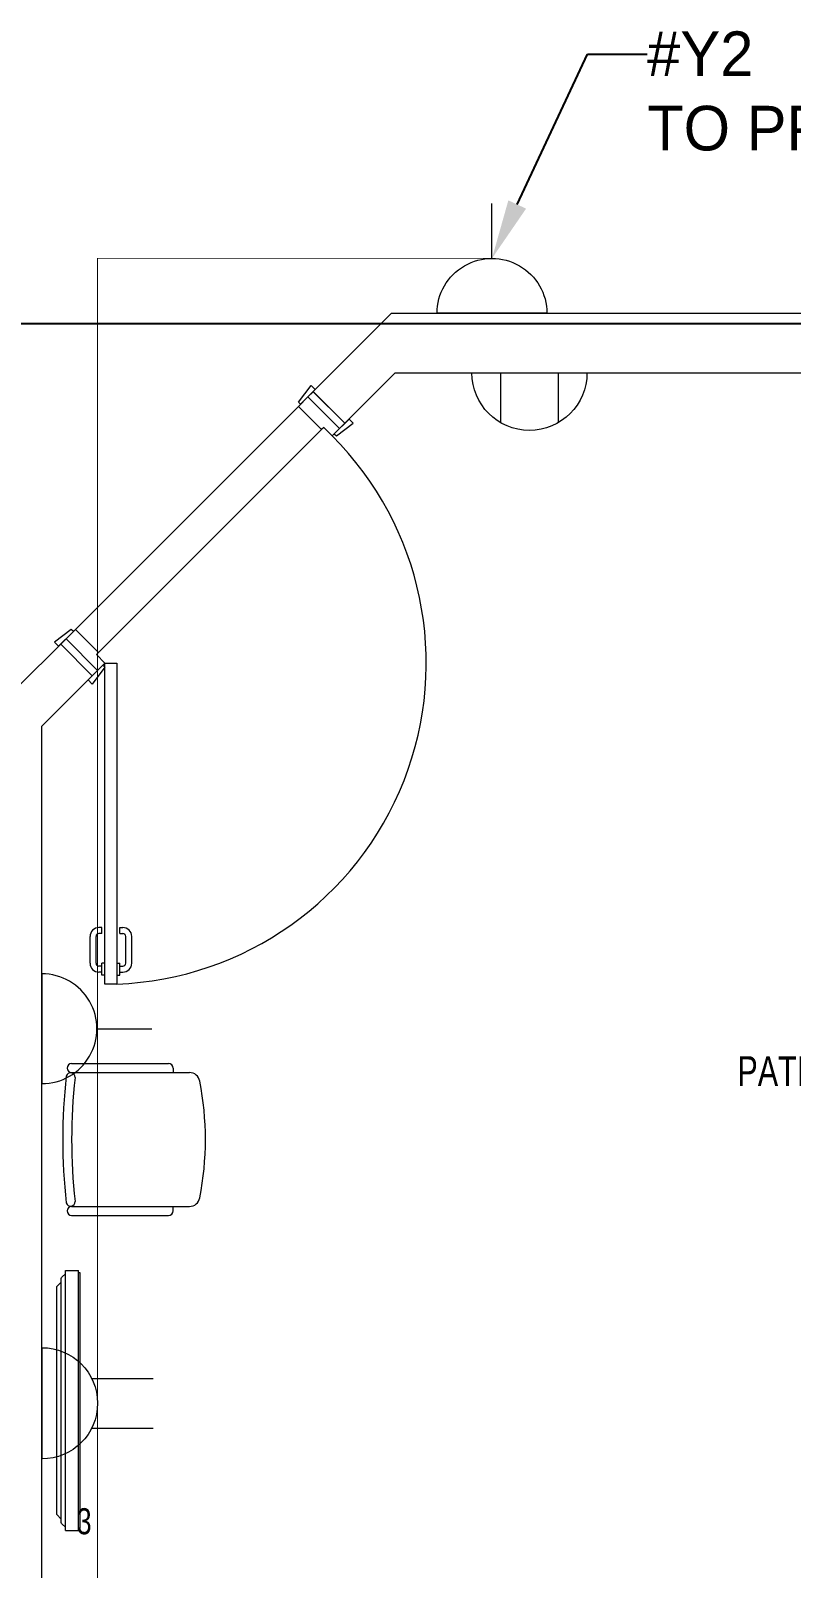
# Model space of a CAD drawing. Header units: metres. Extents: x 75097 to 220695, y -1557923 to -1361206.
# Drawn here: x 153414 to 155969, y -1437820 to -1432653 of the extents above; entities that cross this region are included whole.
import ezdxf
from ezdxf import colors
from ezdxf.entities.mleader import LeaderData, LeaderLine
from ezdxf.math import Vec2, Vec3

# ---------------------------------------------------------------- set-up
doc = ezdxf.new("R2010")
doc.units = ezdxf.units.M
doc.layers.get('0').update_dxf_attribs({"lineweight": 0})
for name, color, linetype, lineweight in [('A-100 - Copy$0$72_EGR_BASE_TEXT', 8, 'Continuous', 0), ('A-100 - Copy$0$car', 8, 'Continuous', 0), ('A-100 - Copy$0$Medical Equipment and Furniture', 8, 'Continuous', 0), ('A-100 - Copy$0$Walls', 8, 'Continuous', 0), ('A-100 - Copy$0$Wooden Joinery', 8, 'Continuous', 0)]:
    doc.layers.add(name, color=color, linetype=linetype, lineweight=lineweight)
doc.layers.add('A-100 - Copy$0$axes', color=8, linetype='Continuous')
doc.layers.add('PD-VENT', color=8, linetype='Continuous')
doc.layers.add('E-POWR', color=7, linetype='Continuous', lineweight=9, true_color=0x4e7e3e)
doc.layers.add('E-PW', color=7, linetype='Continuous', lineweight=9, true_color=0x4e7e3e)
doc.styles.add('A-100 - Copy$0$X3G_ENTITY_257CFD', font='swisscl.ttf', dxfattribs={"height": 200})
doc.styles.add('A-100 - Copy$0$X3G_ENTITY_2587EA', font='swisscl.ttf', dxfattribs={"height": 200})
doc.styles.get("Standard").update_dxf_attribs({"font": 'GOTHIC.TTF'})

# ---------------------------------------------------------------- blocks, each defined once
blk = doc.blocks.new('GI-041_dwg_E-SKT2-3902840-GI-041')
at = {"layer": 'E-POWR'}
blk.add_line((0.1982, 0), (-0.1982, 0), dxfattribs=at)
at = {"layer": 'E-PW'}
for p, q in [((-0.0879, 0.1765), (-0.0879, 0.3944)), ((0.0878, 0.1766), (0.0878, 0.3944)), ((-0.1466, 0), (0.1466, 0))]:
    blk.add_line(p, q, dxfattribs=at)
blk.add_arc((0, 0), 0.1972, 0.0142, 180.0142, dxfattribs=at)
blk = doc.blocks.new('NORMAL SOCKET')
at = {"layer": 'E-POWR'}
for p, q in [((0, 307.7), (0, 615.4)), ((-307.7, 0), (307.7, 0))]:
    blk.add_line(p, q, dxfattribs=at)
blk.add_ellipse((0, 0), major_axis=(32.8, 305.9), ratio=1, start_param=4.81904, end_param=7.960633, dxfattribs=at)
blk = doc.blocks.new('WALL OUTLET')
at = {"layer": 'E-POWR', "extrusion": (9.94399e-05, 4.90741e-07, 1)}
blk.add_line((-193.4, 0, 0), (193.4, 0, 0), dxfattribs=at)
blk.add_line((-193.4, 0, 0), (193.4, 0, 0), dxfattribs=at)
at = {"layer": 'E-POWR', "extrusion": (9.94399e-05, 4.90741e-07, 1), "elevation": 0}
for points in [[(-96.7, 0), (-96.7, 167.5)], [(96.7, 0), (96.7, 167.5)]]:
    blk.add_lwpolyline(points, dxfattribs=at)
at = {"layer": 'E-POWR', "extrusion": (9.94399e-05, 4.90741e-07, 1)}
blk.add_arc((0, 0, 0), 193.4, 359.9963, 179.9963, dxfattribs=at)
blk = doc.blocks.new('A-100 - Copy$0$DM15862C-P')
for p, q in [((-0.3835, 0), (-0.3983, -0.0149)), ((0.3835, 0), (-0.3835, 0)), ((0.3835, 0), (0.3983, -0.0149)), ((-0.4367, -0.0287), (-0.4367, -0.0734)), ((0.4365, -0.0287), (-0.4367, -0.0287)), ((-0.4157, -0.0175), (-0.4256, -0.0287)), ((0.41, -0.0149), (-0.4099, -0.0149)), ((0.4157, -0.0175), (0.4254, -0.0287)), ((0.4365, -0.0287), (0.4365, -0.0734)), ((0.4365, -0.0734), (-0.4367, -0.0734)), ((-0.4291, -0.078), (-0.4291, -0.0734)), ((0.429, -0.078), (-0.4291, -0.078)), ((0.429, -0.078), (0.429, -0.0734))]:
    blk.add_line(p, q)
for points in [[(-0.4099, -0.0149), (-0.4121, -0.0149), (-0.4141, -0.0158), (-0.4157, -0.0175)], [(0.4157, -0.0175), (0.4141, -0.0158), (0.4121, -0.0149), (0.41, -0.0149)]]:
    blk.add_open_spline(points, degree=3)
blk = doc.blocks.new('A-100 - Copy$0$GF21016-P')
at = {"extrusion": (-1.24384e-09, -1.20261e-09, -1)}
for p, q in [((0.0128, 0.0179), (0.0128, 0.4136)), ((0.4628, 0.0179), (0.4628, 0.4136)), ((-0.0172, 0.0179), (-0.0172, 0.3435)), ((-0.0022, 0.3585), (0.0128, 0.3585)), ((0.4778, 0.3585), (0.4628, 0.3585)), ((0.4928, 0.0179), (0.4928, 0.3435)), ((0.4778, 0.0029), (0.4778, 0.0029))]:
    blk.add_line(p, q, dxfattribs=at)
for centre, radius, start, end in [((-0.2378, -0.5362), 1.0036, 78.7568, 101.2432), ((-0.0478, 0.4136), 0.035, 0, 80.6557), ((-0.4278, 0.4136), 0.035, 99.3443, 180), ((0.0022, 0.3435), 0.015, 0, 90), ((-0.4778, 0.3435), 0.015, 90, 180), ((0.0022, 0.0179), 0.015, 270, 0), ((0.0022, 0.0179), 0.015, 180, 270), ((-0.0284, 0.0145), 0.015, 284.3864, 95.5209), ((-0.2378, 1.8734), 1.8855, 263.5119, 276.4881), ((-0.2378, 1.8928), 1.8749, 263.6341, 276.3659), ((-0.4471, 0.0145), 0.015, 84.4791, 255.6136), ((-0.4778, 0.0179), 0.015, 270, 0), ((-0.4778, 0.0179), 0.015, 180, 270)]:
    blk.add_arc(centre, radius, start, end, dxfattribs=at)
blk = doc.blocks.new('A-100 - Copy$0$A$C683B37BC')
at = {"layer": 'A-100 - Copy$0$car'}
for p, q in [((-770.4, -827), (-21.2, -77.8)), ((56.6, -155.6, -2.4), (-692.7, -904.8, -4.7))]:
    blk.add_line(p, q, dxfattribs=at)
at = {"layer": 'A-100 - Copy$0$Wooden Joinery'}
for p, q in [((-92.4, 996.4, -2.4), (-102.4, 996.4, -2.4)), ((-92.4, 1006.4, -2.4), (-92.4, 966.4, -2.4)), ((-82.4, 1006.4, -2.4), (-92.4, 1006.4, -2.4)), ((-42.4, 1006.4, -2.4), (-32.4, 1006.4, -2.4)), ((-32.4, 1006.4, -2.4), (-32.4, 966.4, -2.4)), ((-32.4, 996.4, -2.4), (-22.4, 996.4, -2.4)), ((-132.4, 966.4, -2.4), (-132.4, 876.4, -2.4)), ((-112.4, 966.4, -2.4), (-112.4, 876.4, -2.4)), ((-92.4, 976.4, -2.4), (-102.4, 976.4, -2.4)), ((-82.4, 966.4, -2.4), (-92.4, 966.4, -2.4)), ((-42.4, 966.4, -2.4), (-32.4, 966.4, -2.4)), ((-32.4, 976.4, -2.4), (-22.4, 976.4, -2.4)), ((-12.4, 966.4, -2.4), (-12.4, 876.4, -2.4)), ((7.6, 966.4, -2.4), (7.6, 876.4, -2.4)), ((-92.4, 866.4, -2.4), (-102.4, 866.4, -2.4)), ((-92.4, 846.4, -2.4), (-102.4, 846.4, -2.4)), ((-92.4, 866.4, -2.4), (-92.4, 846.4, -2.4)), ((-32.4, 866.4, -2.4), (-22.4, 866.4, -2.4)), ((-32.4, 866.4, -2.4), (-32.4, 846.4, -2.4)), ((-32.4, 846.4, -2.4), (-22.4, 846.4, -2.4))]:
    blk.add_line(p, q, dxfattribs=at)
for points in [[(-82.4, -42.4), (-82.4, 1036.4), (-42.4, 1036.4), (-42.4, -42.4)], [(-35.4, -35.4), (-42.4, -28.3), (0, 28.3), (14.1, 14.1)], [(63.6, -148.5), (70.7, -155.6), (127.3, -113.1), (113.1, -99)], [(-812.9, -812.9), (-819.9, -805.8), (-876.5, -848.2), (-862.4, -862.4)], [(-699.7, -911.9), (-692.7, -918.9), (-735.1, -975.5), (-749.2, -961.4)]]:
    blk.add_lwpolyline(points, close=True, dxfattribs=at)
for points in [[(-17.7, -17.7), (88.4, -123.7), (106.1, -106.1), (0, 0), (-17.7, -17.7)], [(-17.7, -17.7), (-42.4, -42.4), (-14.1, -70.7), (-21.2, -77.8), (56.6, -155.6), (88.4, -123.7), (-17.7, -17.7)], [(-830.6, -830.6), (-805.8, -805.8), (-777.5, -834.1), (-770.4, -827), (-692.7, -904.8), (-724.5, -936.6), (-830.6, -830.6)], [(-830.6, -830.6), (-724.5, -936.6), (-742.2, -954.3), (-848.2, -848.2), (-830.6, -830.6)]]:
    blk.add_lwpolyline(points, dxfattribs=at)
for centre, radius, start, end in [((-42.4, -42.4), 1079.6, 92.1234, 225), ((-102.4, 966.4, -2.4), 30, 90, 180), ((-22.4, 966.4, -2.4), 30, 0, 90), ((-102.4, 966.4, -2.4), 10, 90, 180), ((-22.4, 966.4, -2.4), 10, 0, 90), ((-102.4, 876.4, -2.4), 30, 180, 270), ((-102.4, 876.4, -2.4), 10, 180, 270), ((-22.4, 876.4, -2.4), 10, 270, 0), ((-22.4, 876.4, -2.4), 30, 270, 0)]:
    blk.add_arc(centre, radius, start, end, dxfattribs=at)
blk = doc.blocks.new('A-100 - Copy')
at = {"layer": 'A-100 - Copy$0$axes'}
blk.add_line((178940.3, -1433637.7, 2.4), (96147.6, -1433637.7, 2.4), dxfattribs=at)
at = {"layer": 'A-100 - Copy$0$Walls'}
for p, q in [((154363, -1433865.9, 0), (154626.2, -1433602.7, 0)), ((154626.2, -1433602.7, 0), (159051.2, -1433602.7, 0)), ((154469.1, -1433972, 0), (154638.4, -1433802.7, 0)), ((154638.4, -1433802.7, 0), (159051.2, -1433802.7, 0)), ((154469.1, -1433972, 0), (154363, -1433865.9, 0)), ((153376.2, -1434852.7, 0), (153514.5, -1434714.5, 0)), ((153620.5, -1434820.5, 0), (153514.5, -1434714.5, 0)), ((153451.2, -1434989.8, 0), (153620.5, -1434820.5, 0)), ((153451.2, -1438727.7, 0), (153451.2, -1434989.8, 0))]:
    blk.add_line(p, q, dxfattribs=at)
at = {"layer": 'A-100 - Copy$0$Medical Equipment and Furniture', "extrusion": (8.17196e-07, -2.67577e-11, -1), "xscale": 999.9999999999986, "yscale": 999.9999999999986, "zscale": 999.9999999999986, "rotation": 89.99997488711674}
blk.add_blockref('A-100 - Copy$0$GF21016-P', (-153533.2, -1436617.1, 2.5), dxfattribs=at)
at = {"layer": 'A-100 - Copy$0$Medical Equipment and Furniture', "xscale": -1000.000000000003, "yscale": 1000.000000000003, "zscale": 1000, "rotation": 90}
blk.add_blockref('A-100 - Copy$0$DM15862C-P', (153501.2, -1437256.6, 0), dxfattribs=at)
at = {"layer": 'A-100 - Copy$0$Wooden Joinery', "rotation": 180}
blk.add_blockref('A-100 - Copy$0$A$C683B37BC', (153620.5, -1434820.5, 0), dxfattribs=at)
at = {"layer": 'A-100 - Copy$0$72_EGR_BASE_TEXT', "insert": (156405.8, -1436099.5, 2.4), "char_height": 100, "attachment_point": 2, "style": 'A-100 - Copy$0$X3G_ENTITY_2587EA'}
blk.add_mtext('PATIENT ROOM - 3 BEDS', dxfattribs=at)
at = {"layer": 'A-100 - Copy$0$Medical Equipment and Furniture', "insert": (153593.2, -1437707.2, -2.4), "char_height": 87.5, "attachment_point": 8, "style": 'A-100 - Copy$0$X3G_ENTITY_257CFD'}
blk.add_mtext('3', dxfattribs=at)

msp = doc.modelspace()

# ---------------------------------------------------------------- linework, layer by layer
at = {"layer": 'E-POWR', "const_width": 3}
for points in [[(158951.6, -1434162.8), (158951.6, -1435898.9), (158951.6, -1436486.4), (158934.3, -1438111.1), (158951.6, -1438724.9), (158934.3, -1440227.4), (155524.9, -1440227.4), (155524.9, -1439508.6), (154678, -1438661.7), (153638.4, -1438661.7), (153638.1, -1437266), (153638.1, -1433418.1), (154963.2, -1433418.1)], [(153638.1, -1437265.9), (153638.1, -1436007)]]:
    msp.add_lwpolyline(points, dxfattribs=at)

# ---------------------------------------------------------------- block references
at = {"layer": 'E-POWR', "color": 85, "xscale": -0.6, "yscale": 0.6, "zscale": 0.6}
msp.add_blockref('NORMAL SOCKET', (154963.2, -1433602.7, 0), dxfattribs=at)
at = {"layer": 'E-POWR', "color": 85, "xscale": 0.6, "yscale": 0.6, "zscale": 0.6, "rotation": 270}
msp.add_blockref('NORMAL SOCKET', (153451.3, -1436007, 0), dxfattribs=at)
at = {"layer": 'E-POWR', "color": 85, "extrusion": (0, 0, -1), "xscale": 947.6469886575187, "yscale": 947.6469886575187, "zscale": -947.6469886575187, "rotation": 89.99277500243026}
msp.add_blockref('GI-041_dwg_E-SKT2-3902840-GI-041', (-153451.3, -1437265.9, 0), dxfattribs=at)
at = {"layer": 'PD-VENT', "color": 85, "xscale": -1, "rotation": 179.9816343017128}
msp.add_blockref('WALL OUTLET', (155089, -1433802.7, 4.7), dxfattribs=at)

# ---------------------------------------------------------------- leaders
at = {"layer": 'E-POWR'}
ml = msp.add_multileader_mtext('Standard', dxfattribs=at)
ml.set_content('#Y2\\PTO PP-05', color=256)
ml.set_leader_properties()
ml.build(insert=Vec2(0, 0))
ml.multileader.update_dxf_attribs({"text_right_attachment_type": 6, "dogleg_length": 200, "arrow_head_size": 200})
ctx = ml.context
ctx.base_point, ctx.char_height, ctx.arrow_head_size, ctx.landing_gap_size, ctx.plane_origin = Vec3(155484.5, -1432732.2), 150, 200, 0.09, Vec3(156123.7, -1435090)
ctx.right_attachment = 6
notes = []
notes.append((ctx, [(0, (1, 1, 0), (155284.5, -1432732.2), (1, 0), 200, [(0, [(154963.2, -1433418.1)], 0, [])])]))
ctx.mtext.insert, ctx.mtext.flow_direction = Vec3(155484.6, -1432655.3), 5
for ctx, leaders in notes:
    for number, flags, end, landing, length, lines in leaders:
        leader = LeaderData()
        leader.index, (leader.has_last_leader_line, leader.has_dogleg_vector, leader.attachment_direction) = number, flags
        leader.last_leader_point, leader.dogleg_vector, leader.dogleg_length = Vec3(end), Vec3(landing), length
        for number, points, colour, breaks in lines:
            line = LeaderLine()
            line.index, line.vertices, line.color, line.breaks = number, Vec3.list(points), colors.encode_raw_color(colour), breaks
            leader.lines.append(line)
        ctx.leaders.append(leader)

# ---------------------------------------------------------------- next in the draw order: block references
msp.add_blockref('A-100 - Copy', (0, 0))

doc.saveas('drawing.dxf')
